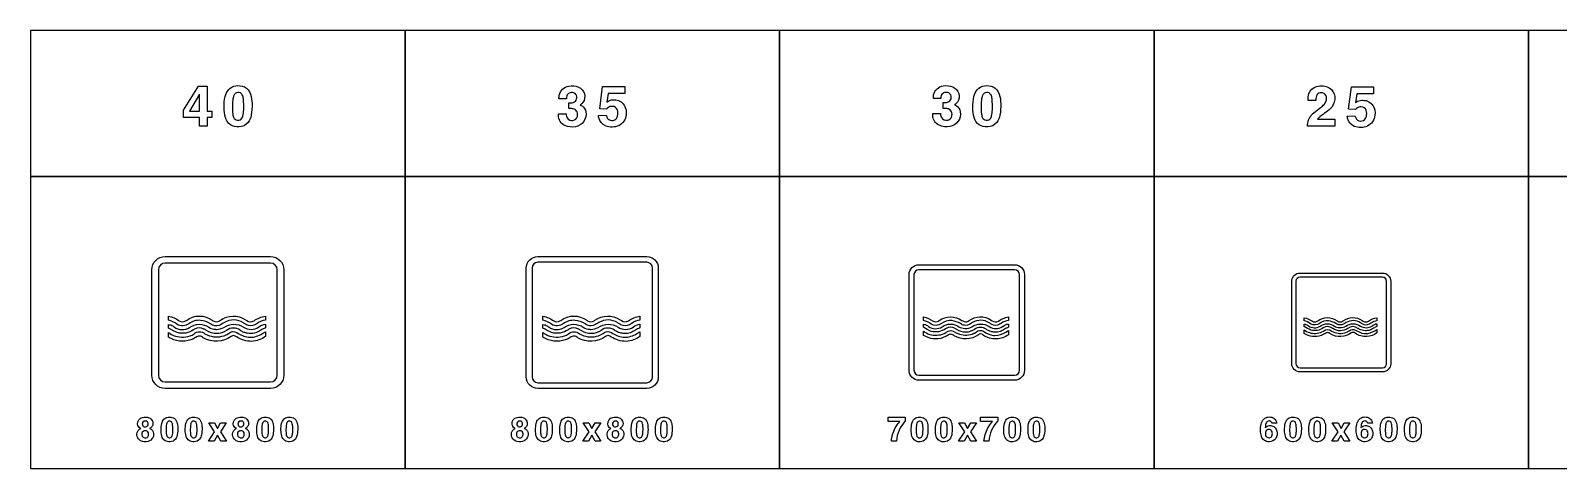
# Model space of a CAD drawing. Extents: x 0 to 18160, y 0 to 2655.
# Drawn here: x 0 to 9262, y 0 to 2655 of the extents above; entities that cross this region are included whole.
import ezdxf

# ---------------------------------------------------------------- set-up
doc = ezdxf.new("R2010")
doc.units = 0
doc.header["$MEASUREMENT"] = 0

msp = doc.modelspace()

# ---------------------------------------------------------------- linework, layer by layer
for points in [[(0, 1770), (2270, 1770), (2270, 2655), (0, 2655)], [(2270, 1770), (4540, 1770), (4540, 2655), (2270, 2655)], [(4540, 1770), (6810, 1770), (6810, 2655), (4540, 2655)], [(6810, 1770), (9080, 1770), (9080, 2655), (6810, 2655)], [(9080, 1770), (11350, 1770), (11350, 2655), (9080, 2655)], [(927.496, 2171.35), (1017.9, 2317.79), (1070.98, 2317.79), (1070.98, 2166.57), (1097.95, 2166.57), (1097.95, 2128.53), (1070.98, 2128.53), (1070.98, 2076.28), (1023.46, 2076.28), (1023.46, 2128.53), (927.496, 2128.53)], [(1023.46, 2269.13), (963.474, 2166.57), (1023.46, 2166.57)], [(0, 0), (2270, 0), (2270, 1770), (0, 1770)], [(2270, 0), (4540, 0), (4540, 1770), (2270, 1770)], [(4540, 0), (6810, 0), (6810, 1770), (4540, 1770)], [(6810, 0), (9080, 0), (9080, 1770), (6810, 1770)], [(9080, 0), (11350, 0), (11350, 1770), (9080, 1770)], [(1115.2, 221.769), (1080.08, 276.319), (1114.84, 276.319), (1133.11, 242.267), (1151.83, 276.319), (1185.98, 276.319), (1150.44, 222.29), (1186.95, 166.272), (1152.4, 166.272), (1132.54, 202.362), (1112.14, 166.272), (1077.99, 166.272)], [(3385.19, 221.769), (3350.07, 276.319), (3384.84, 276.319), (3403.11, 242.267), (3421.83, 276.319), (3455.97, 276.319), (3420.43, 222.29), (3456.95, 166.272), (3422.4, 166.272), (3402.54, 202.362), (3382.14, 166.272), (3347.99, 166.272)], [(5662.41, 221.386), (5627.29, 275.936), (5662.06, 275.936), (5680.33, 241.884), (5699.05, 275.936), (5733.19, 275.936), (5697.65, 221.908), (5734.17, 165.889), (5699.62, 165.889), (5679.76, 201.979), (5659.35, 165.889), (5625.21, 165.889)], [(7925.79, 221.523), (7890.67, 276.072), (7925.43, 276.072), (7943.7, 242.02), (7962.42, 276.072), (7996.57, 276.072), (7961.03, 222.044), (7997.54, 166.025), (7962.99, 166.025), (7943.13, 202.115), (7922.73, 166.025), (7888.58, 166.025)]]:
    msp.add_lwpolyline(points, close=True)
for points in [[(1173.29, 2191.65, -0.0563084), (1179.33, 2254.48, -0.130301), (1201.53, 2298.28, -0.174843), (1243.35, 2319.69, -0.147552), (1296.47, 2313.05, -0.192146), (1333.28, 2269.88, -0.0833996), (1342.52, 2212.85, -0.0545507), (1337.51, 2142.08, -0.116773), (1318.43, 2098, -0.221099), (1263.57, 2070.32, -0.162564), (1212.11, 2082.84, -0.174743), (1180.84, 2128.26, -0.0640867), (1173.37, 2186.95)], [(3199.84, 2150.87), (3246.2, 2150.87, 0.0411845), (3248.26, 2135.66, 0.335066), (3278.75, 2110.39, 0.276505), (3310.74, 2124.92, 0.158203), (3316.31, 2145.65, 0.0878221), (3313.34, 2161.57, 0.217575), (3294.82, 2178.43, 0.0882727), (3273.57, 2181.56), (3262.75, 2181.56), (3262.75, 2216.82, 0.0282129), (3282.34, 2217.42, 0.50028), (3309.32, 2262.91, 0.235001), (3290.79, 2277.96, 0.165496), (3265.12, 2275.67, 0.220849), (3250.9, 2259.12, 0.055705), (3248.02, 2240.92), (3203.2, 2240.92, -0.0488003), (3204.97, 2263.51, -0.30773), (3262.59, 2318.01, -0.146685), (3322.07, 2312.08, -0.469869), (3348.61, 2219.31, -0.0891152), (3336.57, 2207.54), (3332.3, 2204.54, -0.0245333), (3343.48, 2198.14, -0.202429), (3365.75, 2161.45, -0.422325), (3303.08, 2072, -0.154301), (3238.98, 2079.19, -0.287878), (3199.96, 2139.89, -0.0143877)], [(3442.43, 2139.57), (3489.39, 2141.35, 0.0452719), (3495.79, 2125.12, 0.0567733), (3500.53, 2118.25, 0.070207), (3504.95, 2114.77, 0.264984), (3540.97, 2112.87, 0.20748), (3558.38, 2135.98, 0.147389), (3557.24, 2174.01, 0.308532), (3527.86, 2195.42, 0.215743), (3498.08, 2185.19, 0.028781), (3492.71, 2178.95), (3450.09, 2180.96), (3467.91, 2315.64), (3601.95, 2315.64), (3601.95, 2273.77), (3501.51, 2273.77), (3492.55, 2221.76, -0.0211252), (3505.46, 2229.3, -0.121371), (3538.8, 2235.15, -0.244671), (3598.59, 2203.2, -0.173069), (3610.16, 2144.07, -0.256779), (3564.98, 2078.08, -0.199585), (3485.44, 2077.01, -0.245625), (3445.16, 2125.91, -0.0170062)], [(5469.08, 2152.29), (5515.45, 2152.29, 0.0411845), (5517.5, 2137.08, 0.335066), (5547.99, 2111.8, 0.276505), (5579.98, 2126.34, 0.158203), (5585.55, 2147.07, 0.0878221), (5582.59, 2162.99, 0.217575), (5564.07, 2179.85, 0.0882727), (5542.82, 2182.97), (5532, 2182.97), (5532, 2218.24, 0.0282129), (5551.59, 2218.83, 0.50028), (5578.56, 2264.33, 0.235001), (5560.04, 2279.38, 0.165496), (5534.37, 2277.09, 0.220849), (5520.15, 2260.54, 0.055705), (5517.27, 2242.33), (5472.44, 2242.33, -0.0488003), (5474.22, 2264.92, -0.30773), (5531.84, 2319.43, -0.146685), (5591.32, 2313.5, -0.469869), (5617.86, 2220.73, -0.0891152), (5605.81, 2208.96), (5601.55, 2205.96, -0.0245333), (5612.72, 2199.56, -0.202429), (5635, 2162.87, -0.422325), (5572.32, 2073.41, -0.154301), (5508.22, 2080.6, -0.287878), (5469.2, 2141.31, -0.0143877)], [(5711.68, 2191.65, -0.0563084), (5717.72, 2254.48, -0.130301), (5739.91, 2298.28, -0.174843), (5781.74, 2319.69, -0.147552), (5834.86, 2313.05, -0.192146), (5871.67, 2269.88, -0.0833996), (5880.91, 2212.85, -0.0545507), (5875.89, 2142.08, -0.116773), (5856.82, 2098, -0.221099), (5801.96, 2070.32, -0.162564), (5750.5, 2082.84, -0.174743), (5719.22, 2128.26, -0.0640867), (5711.76, 2186.95)], [(7741.06, 2074.79, -0.0640343), (7742.32, 2095.72, -0.161687), (7778.14, 2156.27, -0.0283718), (7819.97, 2188.65, 0.0545111), (7840.86, 2206.58, 0.192461), (7855.83, 2246.12, 0.234238), (7842.24, 2272.5, 0.196223), (7816.93, 2277.28, 0.252425), (7795.01, 2260.1, 0.0856617), (7790.86, 2243.08, 0.0202329), (7790.15, 2231.39), (7743.51, 2231.39, -0.0983795), (7749.55, 2272.7, -0.245047), (7795.72, 2315.83, -0.207102), (7872.69, 2307.49, -0.233443), (7905.15, 2255.16, -0.20961), (7886.99, 2190.98, -0.0785124), (7853.06, 2159.51, 0.0107372), (7817.24, 2133.72, 0.0665092), (7801.37, 2117.68), (7905.86, 2117.68), (7905.86, 2074.79)], [(1224.67, 2161.12, 0.0124589), (1225.19, 2154.8, 0.0668192), (1230.8, 2129.4, 0.615362), (1281.7, 2123.79, 0.0726881), (1287.15, 2136.83, 0.0588562), (1291.85, 2174.11, 0.0389037), (1290.23, 2241.09, 0.084671), (1283.64, 2264.43, 0.156013), (1272.18, 2276.6, 0.143208), (1256.47, 2279.56, 0.172584), (1240.71, 2273.36, 0.132565), (1230.76, 2257.8, 0.0498315), (1226.21, 2236.08, 0.0368731)], [(5763.06, 2161.12, 0.0124589), (5763.57, 2154.8, 0.0668192), (5769.18, 2129.4, 0.615362), (5820.09, 2123.79, 0.0726881), (5825.54, 2136.83, 0.0588562), (5830.24, 2174.11, 0.0389037), (5828.62, 2241.09, 0.084671), (5822.02, 2264.43, 0.156013), (5810.57, 2276.6, 0.143208), (5794.85, 2279.56, 0.172584), (5779.09, 2273.36, 0.132565), (5769.14, 2257.8, 0.0498315), (5764.6, 2236.08, 0.0368731)], [(7981.21, 2136.73), (8028.17, 2138.5, 0.0452719), (8034.56, 2122.27, 0.0567733), (8039.3, 2115.4, 0.070207), (8043.73, 2111.92, 0.264984), (8079.74, 2110.03, 0.20748), (8097.16, 2133.13, 0.147389), (8096.02, 2171.17, 0.308532), (8066.63, 2192.57, 0.215743), (8036.85, 2182.34, 0.028781), (8031.48, 2176.1), (7988.87, 2178.12), (8006.68, 2312.79), (8140.72, 2312.79), (8140.72, 2270.93), (8040.29, 2270.93), (8031.33, 2218.92, -0.0211252), (8044.24, 2226.46, -0.121371), (8077.57, 2232.3, -0.244671), (8137.37, 2200.35, -0.173069), (8148.94, 2141.23, -0.256779), (8103.76, 2075.23, -0.199585), (8024.22, 2074.17, -0.245625), (7983.93, 2123.06, -0.0170062)], [(814.998, 484.997, -0.414213), (734.998, 564.997), (734.998, 1205, -0.414213), (814.998, 1285), (1455, 1285, -0.414213), (1535, 1205), (1535, 564.997, -0.414213), (1455, 484.997)], [(814.998, 524.997), (1455, 524.997, 0.414213), (1495, 564.997), (1495, 1205, 0.414213), (1455, 1245), (814.998, 1245, 0.414213), (774.998, 1205), (774.998, 564.997, 0.414213)], [(3075, 484.997, -0.414213), (3005, 554.997), (3005, 1215, -0.414213), (3075, 1285), (3735, 1285, -0.414213), (3805, 1215), (3805, 554.997, -0.414213), (3735, 484.997)], [(3075, 519.997), (3735, 519.997, 0.414213), (3770, 554.997), (3770, 1215, 0.414213), (3735, 1250), (3075, 1250, 0.414213), (3040, 1215), (3040, 554.997, 0.414213)], [(5385, 534.997, -0.414213), (5325, 594.997), (5325, 1175, -0.414213), (5385, 1235), (5965, 1235, -0.414213), (6025, 1175), (6025, 594.997, -0.414213), (5965, 534.997)], [(5385, 564.997), (5965, 564.997, 0.414213), (5995, 594.997), (5995, 1175, 0.414213), (5965, 1205), (5385, 1205, 0.414213), (5355, 1175), (5355, 594.997, 0.414213)], [(7695, 584.997, -0.414213), (7645, 634.997), (7645, 1135, -0.414213), (7695, 1185), (8195, 1185, -0.414213), (8245, 1135), (8245, 634.997, -0.414213), (8195, 584.997)], [(7695, 609.997), (8195, 609.997, 0.414213), (8220, 634.997), (8220, 1135, 0.414213), (8195, 1160), (7695, 1160, 0.414213), (7670, 1135), (7670, 634.997, 0.414213)], [(1423.98, 923.031), (1423.98, 898.665, 0.132198), (1373.95, 878.687, -0.038108), (1360.35, 871.145, -0.26869), (1308.73, 871.281), (1308.35, 871.647, 0.0242989), (1290.13, 882.345, 0.299615), (1174.64, 883.899, -0.00971756), (1161.42, 876.424, -0.203464), (1117.17, 865.522, -0.120689), (1091.59, 876.812, 0.0885009), (1031.13, 897.888, 0.187581), (959.157, 877.819, -0.311361), (887.661, 874.162, 0.112613), (836.186, 898.071), (836.186, 901.225), (836.186, 923.031, -0.109863), (901.695, 894.526, 0.27682), (939.273, 894.687), (944.827, 897.932, -0.332813), (1101.24, 898.368), (1106.89, 895.602, 0.324259), (1145.7, 895.053), (1150.97, 898.185, -0.31599), (1303.07, 901.866), (1311.52, 896.859, 0.322543), (1354.79, 894.917, -0.134129)], [(1423.98, 870.207), (1423.98, 851.807, 0.0604093), (1395.89, 838.299, 0.00723052), (1381.28, 829.636, -0.0915973), (1366.29, 822.368, -0.0815873), (1328.78, 818.709, -0.0608732), (1303.3, 822.368, -0.0589827), (1285.4, 828.995, -0.0298585), (1274.29, 835.122), (1270.01, 837.636, 0.341506), (1188.1, 836.995, -0.311611), (1067.34, 836.035, -0.00959915), (1057.53, 841.636, 0.0250964), (1051.13, 845.339, 0.260771), (993.123, 843.899), (988.713, 841.111, -0.224371), (888.574, 823.464, -0.0411438), (836.186, 851.488), (836.186, 857.294), (836.186, 870.185), (836.186, 871.145), (836.186, 872.448, -0.134593), (862.083, 863.852, 0.0261322), (870.724, 857.682, 0.30892), (964.117, 855.031, -0.321761), (1080.32, 855.647, 0.117234), (1121.01, 843.511, 0.0154219), (1126.89, 843.372, 0.125607), (1170.89, 854.687, -0.314315), (1291.32, 856.082, 0.290216), (1382.68, 856.515, 0.0124204), (1384.53, 857.682, -0.180442), (1423.98, 874.39)], [(3693.98, 923.031), (3693.98, 898.665, 0.132198), (3643.95, 878.687, -0.038108), (3630.35, 871.145, -0.26869), (3578.73, 871.281), (3578.35, 871.647, 0.0242989), (3560.13, 882.345, 0.299615), (3444.63, 883.899, -0.00971756), (3431.42, 876.424, -0.203464), (3387.17, 865.522, -0.120689), (3361.59, 876.812, 0.0885009), (3301.13, 897.888, 0.187581), (3229.16, 877.819, -0.311361), (3157.66, 874.162, 0.112613), (3106.19, 898.071), (3106.19, 901.225), (3106.19, 923.031, -0.109863), (3171.69, 894.526, 0.27682), (3209.27, 894.687), (3214.83, 897.932, -0.332813), (3371.24, 898.368), (3376.88, 895.602, 0.324259), (3415.7, 895.053), (3420.97, 898.185, -0.31599), (3573.07, 901.866), (3581.52, 896.859, 0.322543), (3624.79, 894.917, -0.134129)], [(3693.98, 870.207), (3693.98, 851.807, 0.0604093), (3665.89, 838.299, 0.00723052), (3651.28, 829.636, -0.0915973), (3636.29, 822.368, -0.0815873), (3598.78, 818.709, -0.0608732), (3573.3, 822.368, -0.0589827), (3555.4, 828.995, -0.0298585), (3544.29, 835.122), (3540.01, 837.636, 0.341506), (3458.09, 836.995, -0.311611), (3337.34, 836.035, -0.00959915), (3327.53, 841.636, 0.0250964), (3321.13, 845.339, 0.260771), (3263.12, 843.899), (3258.71, 841.111, -0.224371), (3158.57, 823.464, -0.0411438), (3106.19, 851.488), (3106.19, 857.294), (3106.19, 870.185), (3106.19, 871.145), (3106.19, 872.448, -0.134593), (3132.08, 863.852, 0.0261322), (3140.72, 857.682, 0.30892), (3234.12, 855.031, -0.321761), (3350.32, 855.647, 0.117234), (3391.01, 843.511, 0.0154219), (3396.88, 843.372, 0.125607), (3440.88, 854.687, -0.314315), (3561.32, 856.082, 0.290216), (3652.68, 856.515, 0.0124204), (3654.53, 857.682, -0.180442), (3693.98, 874.39)], [(5927.86, 918.277), (5927.86, 896.956, 0.132198), (5884.08, 879.476, -0.038108), (5872.18, 872.876, -0.26869), (5826.85, 873.155, 0.0242989), (5810.74, 882.677, 0.299615), (5709.68, 884.036, -0.00971756), (5698.12, 877.495, -0.203464), (5659.4, 867.956, -0.120689), (5637.02, 877.835, 0.0885009), (5584.12, 896.277, 0.187581), (5521.14, 878.716, -0.311361), (5458.58, 875.517, 0.112613), (5413.54, 896.437), (5413.54, 899.197), (5413.54, 918.277, -0.109863), (5470.86, 893.335, 0.27682), (5503.74, 893.476), (5508.6, 896.316, -0.332813), (5645.46, 896.697), (5650.4, 894.277, 0.324259), (5684.36, 893.796), (5688.98, 896.536, -0.31599), (5822.06, 899.757), (5829.46, 895.376, 0.322543), (5867.32, 893.677, -0.134129)], [(5927.86, 872.056), (5927.86, 855.956, 0.0604093), (5903.28, 844.136, 0.00723052), (5890.5, 836.556, -0.0915973), (5877.38, 830.197, -0.0815873), (5844.56, 826.995, -0.0608732), (5822.26, 830.197, -0.0589827), (5806.6, 835.995, -0.0298585), (5796.88, 841.357), (5793.14, 843.556, 0.341506), (5721.46, 842.995, -0.311611), (5615.8, 842.155, -0.00959915), (5607.22, 847.056, 0.0250964), (5601.62, 850.296, 0.260771), (5550.86, 849.036), (5547, 846.597, -0.224371), (5459.38, 831.155, -0.0411438), (5413.54, 855.677), (5413.54, 860.757), (5413.54, 872.036), (5413.54, 872.876), (5413.54, 874.017, -0.134593), (5436.2, 866.495, 0.0261322), (5443.76, 861.097, 0.30892), (5525.48, 858.777, -0.321761), (5627.16, 859.316, 0.117234), (5662.76, 848.697, 0.0154219), (5667.9, 848.575, 0.125607), (5706.4, 858.476, -0.314315), (5811.78, 859.697, 0.290216), (5891.72, 860.075, 0.0124204), (5893.34, 861.097, -0.180442), (5927.86, 875.716)], [(5718.54, 819.517), (5722.24, 820.995), (5731.94, 826.915, -0.320171), (5776.12, 831.757, 0.116658), (5838.04, 806.777, 0.0284832), (5844.84, 806.216, 0.136833), (5911.68, 826.396), (5927.86, 835.677), (5927.86, 810.937, -0.154233), (5855.04, 784.995, -0.152306), (5774.16, 808.476, 0.394113), (5745.92, 810.995, -0.29793), (5598.1, 804.155, 0.424021), (5558.34, 805.517), (5557.58, 805.075, -0.0223206), (5546.44, 799.017, -0.232842), (5427.34, 799.216), (5423, 801.556, 0.0338891), (5413.54, 806.277), (5413.54, 831.876, 0.0170095), (5420.4, 827.116, 0.186223), (5504.96, 809.155, 0.126469), (5549.07, 824.496, -0.401162), (5606.68, 824.277), (5630.12, 814.995, 0.206068)], [(8161.74, 913.522), (8161.74, 895.248, 0.132198), (8124.21, 880.265, -0.038108), (8114.01, 874.608, -0.26869), (8075.15, 874.847, 0.0242989), (8061.35, 883.009, 0.299615), (7974.72, 884.174, -0.00971756), (7964.81, 878.567, -0.203464), (7931.63, 870.391, -0.120689), (7912.44, 878.858, 0.0885009), (7867.1, 894.665, 0.187581), (7813.12, 879.613, -0.311361), (7759.5, 876.871, 0.112613), (7720.89, 894.803), (7720.89, 897.168), (7720.89, 913.522, -0.109863), (7770.02, 892.144, 0.27682), (7798.2, 892.265), (7802.37, 894.699, -0.332813), (7919.68, 895.025), (7923.91, 892.951, 0.324259), (7953.02, 892.539), (7956.98, 894.888, -0.31599), (8071.05, 897.649), (8077.39, 893.894, 0.322543), (8109.84, 892.437, -0.134129)], [(8161.74, 873.905), (8161.74, 860.105, 0.0604093), (8140.67, 849.973, 0.00723052), (8129.71, 843.476, -0.0915973), (8118.47, 838.025, -0.0815873), (8090.34, 835.281, -0.0608732), (8071.22, 838.025, -0.0589827), (8057.8, 842.996, -0.0298585), (8049.47, 847.591), (8046.26, 849.476, 0.341506), (7984.82, 848.996, -0.311611), (7894.25, 848.276, -0.00959915), (7886.9, 852.476, 0.0250964), (7882.1, 855.254, 0.260771), (7838.59, 854.174), (7835.28, 852.083, -0.224371), (7760.18, 838.847, -0.0411438), (7720.89, 859.866), (7720.89, 864.22), (7720.89, 873.888), (7720.89, 874.608), (7720.89, 875.586, -0.134593), (7740.31, 869.139, 0.0261322), (7746.79, 864.511, 0.30892), (7816.84, 862.522, -0.321761), (7903.99, 862.985, 0.117234), (7934.51, 853.882, 0.0154219), (7938.91, 853.779, 0.125607), (7971.91, 862.265, -0.314315), (8062.24, 863.311, 0.290216), (8130.76, 863.636, 0.0124204), (8132.14, 864.511, -0.180442), (8161.74, 877.042)], [(7982.32, 828.871), (7985.49, 830.139), (7993.8, 835.213, -0.320171), (8031.67, 839.363, 0.116658), (8084.75, 817.951, 0.0284832), (8090.57, 817.471, 0.136833), (8147.87, 834.767), (8161.74, 842.723), (8161.74, 821.517, -0.154233), (8099.32, 799.281, -0.152306), (8029.99, 819.407, 0.394113), (8005.79, 821.567, -0.29793), (7879.08, 815.704, 0.424021), (7845, 816.871), (7844.35, 816.493, -0.0223206), (7834.8, 811.3, -0.232842), (7732.72, 811.471), (7729, 813.476, 0.0338891), (7720.89, 817.522), (7720.89, 839.465, 0.0170095), (7726.77, 835.385, 0.186223), (7799.25, 819.99, 0.126469), (7837.06, 833.139, -0.401162), (7886.44, 832.951), (7906.53, 824.996, 0.206068)], [(1184.76, 810.162), (1188.99, 811.852), (1200.07, 818.618, -0.320171), (1250.56, 824.151, 0.116658), (1321.33, 795.602, 0.0284832), (1329.1, 794.962, 0.136833), (1405.49, 818.024), (1423.98, 828.631), (1423.98, 800.357, -0.154233), (1340.76, 770.709, -0.152306), (1248.32, 797.544, 0.394113), (1216.05, 800.424, -0.29793), (1047.11, 792.607, 0.424021), (1001.67, 794.162), (1000.8, 793.658, -0.0223206), (988.072, 786.734, -0.232842), (851.958, 786.962), (846.998, 789.636, 0.0338891), (836.186, 795.031), (836.186, 824.287, 0.0170095), (844.027, 818.848, 0.186223), (940.666, 798.321, 0.126469), (991.078, 815.853, -0.401162), (1056.92, 815.602), (1083.71, 804.995, 0.206068)], [(3454.76, 810.162), (3458.99, 811.852), (3470.07, 818.618, -0.320171), (3520.56, 824.151, 0.116658), (3591.33, 795.602, 0.0284832), (3599.1, 794.962, 0.136833), (3675.49, 818.024), (3693.98, 828.631), (3693.98, 800.357, -0.154233), (3610.76, 770.709, -0.152306), (3518.32, 797.544, 0.394113), (3486.05, 800.424, -0.29793), (3317.11, 792.607, 0.424021), (3271.67, 794.162), (3270.8, 793.658, -0.0223206), (3258.07, 786.734, -0.232842), (3121.96, 786.962), (3117, 789.636, 0.0338891), (3106.19, 795.031), (3106.19, 824.287, 0.0170095), (3114.03, 818.848, 0.186223), (3210.67, 798.321, 0.126469), (3261.08, 815.853, -0.401162), (3326.92, 815.602), (3353.71, 804.995, 0.206068)], [(667.968, 242.323, -0.0382282), (664.485, 243.627, -0.270406), (649.106, 267.703, -0.377372), (679.437, 309.622, -0.15371), (717.921, 307.513, -0.416366), (738.324, 258.058, -0.173733), (723.774, 243.674), (722.328, 242.987, -0.0479914), (731.997, 238.034, -0.173856), (743.608, 221.873, -0.440125), (712.542, 164.243, -0.184), (667.115, 168.106, -0.410286), (649.627, 226.897, -0.151435), (664.035, 240.357)], [(677.305, 267.821, 0.0587981), (678.182, 263.887, 0.18403), (685.267, 254.717, 0.217144), (702.684, 253.485, 0.192437), (710.883, 260.57, 0.157808), (712.542, 273.982, 0.166677), (707.968, 282.821, 0.173614), (695.954, 287.323, 0.2359), (681.001, 280.902, 0.184791)], [(791.138, 234.257, -0.0563084), (794.763, 271.959, -0.130301), (808.081, 298.238, -0.174843), (833.176, 311.082, -0.147552), (865.048, 307.101, -0.192146), (887.133, 281.2, -0.0833996), (892.678, 246.982, -0.0545507), (889.668, 204.518, -0.116773), (878.223, 178.073, -0.221099), (845.308, 161.461, -0.162564), (814.432, 168.973, -0.174743), (795.664, 196.224, -0.0640867), (791.185, 231.437)], [(821.967, 215.94, 0.0124589), (822.275, 212.148, 0.0668192), (825.64, 196.911, 0.615362), (856.185, 193.547, 0.0726881), (859.455, 201.366, 0.0588562), (862.275, 223.736, 0.0389037), (861.304, 263.926, 0.084671), (857.346, 277.93, 0.156013), (850.474, 285.229, 0.143208), (841.043, 287.006, 0.172584), (831.588, 283.286, 0.132565), (825.616, 273.949, 0.0498315), (822.891, 260.916, 0.0368731)], [(937.884, 234.248, -0.0563084), (941.51, 271.95, -0.130301), (954.827, 298.229, -0.174843), (979.922, 311.073, -0.147552), (1011.79, 307.092, -0.192146), (1033.88, 281.192, -0.0833996), (1039.42, 246.974, -0.0545507), (1036.41, 204.509, -0.116773), (1024.97, 178.064, -0.221099), (992.055, 161.452, -0.162564), (961.178, 168.964, -0.174743), (942.41, 196.215, -0.0640867), (937.931, 231.428)], [(968.713, 215.931, 0.0124589), (969.021, 212.139, 0.0668192), (972.386, 196.902, 0.615362), (1002.93, 193.538, 0.0726881), (1006.2, 201.357, 0.0588562), (1009.02, 223.727, 0.0389037), (1008.05, 263.917, 0.084671), (1004.09, 277.921, 0.156013), (997.22, 285.22, 0.143208), (987.789, 286.997, 0.172584), (978.334, 283.277, 0.132565), (972.363, 273.94, 0.0498315), (969.637, 260.907, 0.0368731)], [(1248.01, 242.296, -0.0382282), (1244.53, 243.599, -0.270406), (1229.15, 267.675, -0.377372), (1259.48, 309.594, -0.15371), (1297.96, 307.485, -0.416366), (1318.36, 258.03, -0.173733), (1303.82, 243.646), (1302.37, 242.959, -0.0479914), (1312.04, 238.007, -0.173856), (1323.65, 221.845, -0.440125), (1292.58, 164.215, -0.184), (1247.16, 168.078, -0.410286), (1229.67, 226.869, -0.151435), (1244.08, 240.329)], [(1257.35, 267.793, 0.0587981), (1258.22, 263.86, 0.18403), (1265.31, 254.689, 0.217144), (1282.73, 253.457, 0.192437), (1290.92, 260.542, 0.157808), (1292.58, 273.954, 0.166677), (1288.01, 282.793, 0.173614), (1276, 287.296, 0.2359), (1261.04, 280.874, 0.184791)], [(1371.18, 234.284, -0.0563084), (1374.8, 271.986, -0.130301), (1388.12, 298.265, -0.174843), (1413.22, 311.109, -0.147552), (1445.09, 307.128, -0.192146), (1467.17, 281.227, -0.0833996), (1472.72, 247.01, -0.0545507), (1469.71, 204.545, -0.116773), (1458.26, 178.1, -0.221099), (1425.35, 161.488, -0.162564), (1394.47, 169, -0.174743), (1375.71, 196.251, -0.0640867), (1371.23, 231.464)], [(1402.01, 215.967, 0.0124589), (1402.32, 212.175, 0.0668192), (1405.68, 196.938, 0.615362), (1436.23, 193.574, 0.0726881), (1439.5, 201.393, 0.0588562), (1442.32, 223.763, 0.0389037), (1441.34, 263.953, 0.084671), (1437.39, 277.957, 0.156013), (1430.52, 285.256, 0.143208), (1421.08, 287.033, 0.172584), (1411.63, 283.313, 0.132565), (1405.66, 273.976, 0.0498315), (1402.93, 260.943, 0.0368731)], [(1517.93, 234.312, -0.0563084), (1521.55, 272.013, -0.130301), (1534.87, 298.293, -0.174843), (1559.96, 311.136, -0.147552), (1591.84, 307.155, -0.192146), (1613.92, 281.255, -0.0833996), (1619.47, 247.037, -0.0545507), (1616.46, 204.572, -0.116773), (1605.01, 178.127, -0.221099), (1572.1, 161.516, -0.162564), (1541.22, 169.027, -0.174743), (1522.45, 196.279, -0.0640867), (1517.97, 231.492)], [(1548.75, 215.994, 0.0124589), (1549.06, 212.203, 0.0668192), (1552.43, 196.966, 0.615362), (1582.97, 193.601, 0.0726881), (1586.24, 201.421, 0.0588562), (1589.06, 223.79, 0.0389037), (1588.09, 263.98, 0.084671), (1584.13, 277.985, 0.156013), (1577.26, 285.283, 0.143208), (1567.83, 287.06, 0.172584), (1558.38, 283.34, 0.132565), (1552.4, 274.004, 0.0498315), (1549.68, 260.97, 0.0368731)], [(2937.96, 242.323, -0.0382282), (2934.48, 243.627, -0.270406), (2919.1, 267.703, -0.377372), (2949.43, 309.622, -0.15371), (2987.91, 307.513, -0.416366), (3008.32, 258.058, -0.173733), (2993.77, 243.674), (2992.32, 242.987, -0.0479914), (3001.99, 238.034, -0.173856), (3013.6, 221.873, -0.440125), (2982.54, 164.243, -0.184), (2937.11, 168.105, -0.410286), (2919.62, 226.897, -0.151435), (2934.03, 240.357)], [(2947.3, 267.821, 0.0587981), (2948.18, 263.887, 0.18403), (2955.26, 254.717, 0.217144), (2972.68, 253.485, 0.192437), (2980.88, 260.57, 0.157808), (2982.54, 273.982, 0.166677), (2977.96, 282.821, 0.173614), (2965.95, 287.323, 0.2359), (2951, 280.902, 0.184791)], [(3061.13, 234.257, -0.0563084), (3064.76, 271.959, -0.130301), (3078.07, 298.238, -0.174843), (3103.17, 311.082, -0.147552), (3135.04, 307.101, -0.192146), (3157.13, 281.201, -0.0833996), (3162.67, 246.983, -0.0545507), (3159.66, 204.518, -0.116773), (3148.22, 178.073, -0.221099), (3115.3, 161.461, -0.162564), (3084.43, 168.973, -0.174743), (3065.66, 196.224, -0.0640867), (3061.18, 231.438)], [(3091.96, 215.94, 0.0124589), (3092.27, 212.148, 0.0668192), (3095.63, 196.911, 0.615362), (3126.18, 193.547, 0.0726881), (3129.45, 201.366, 0.0588562), (3132.27, 223.736, 0.0389037), (3131.3, 263.926, 0.084671), (3127.34, 277.93, 0.156013), (3120.47, 285.229, 0.143208), (3111.04, 287.006, 0.172584), (3101.58, 283.286, 0.132565), (3095.61, 273.949, 0.0498315), (3092.89, 260.916, 0.0368731)], [(3207.88, 234.248, -0.0563084), (3211.5, 271.95, -0.130301), (3224.82, 298.23, -0.174843), (3249.92, 311.073, -0.147552), (3281.79, 307.092, -0.192146), (3303.87, 281.192, -0.0833996), (3309.42, 246.974, -0.0545507), (3306.41, 204.509, -0.116773), (3294.96, 178.064, -0.221099), (3262.05, 161.452, -0.162564), (3231.17, 168.964, -0.174743), (3212.4, 196.215, -0.0640867), (3207.93, 231.429)], [(3238.71, 215.931, 0.0124589), (3239.02, 212.139, 0.0668192), (3242.38, 196.902, 0.615362), (3272.93, 193.538, 0.0726881), (3276.2, 201.357, 0.0588562), (3279.02, 223.727, 0.0389037), (3278.04, 263.917, 0.084671), (3274.09, 277.921, 0.156013), (3267.21, 285.22, 0.143208), (3257.78, 286.997, 0.172584), (3248.33, 283.277, 0.132565), (3242.36, 273.94, 0.0498315), (3239.63, 260.907, 0.0368731)], [(3518, 242.296, -0.0382282), (3514.52, 243.599, -0.270406), (3499.14, 267.675, -0.377372), (3529.47, 309.594, -0.15371), (3567.96, 307.485, -0.416366), (3588.36, 258.03, -0.173733), (3573.81, 243.646), (3572.36, 242.959, -0.0479914), (3582.03, 238.007, -0.173856), (3593.64, 221.845, -0.440125), (3562.58, 164.215, -0.184), (3517.15, 168.078, -0.410286), (3499.66, 226.869, -0.151435), (3514.07, 240.329)], [(3527.34, 267.793, 0.0587981), (3528.22, 263.86, 0.18403), (3535.3, 254.689, 0.217144), (3552.72, 253.457, 0.192437), (3560.92, 260.542, 0.157808), (3562.58, 273.955, 0.166677), (3558, 282.793, 0.173614), (3545.99, 287.296, 0.2359), (3531.04, 280.874, 0.184791)], [(3641.17, 234.284, -0.0563084), (3644.8, 271.986, -0.130301), (3658.12, 298.265, -0.174843), (3683.21, 311.109, -0.147552), (3715.08, 307.128, -0.192146), (3737.17, 281.228, -0.0833996), (3742.71, 247.01, -0.0545507), (3739.7, 204.545, -0.116773), (3728.26, 178.1, -0.221099), (3695.34, 161.488, -0.162564), (3664.47, 169, -0.174743), (3645.7, 196.251, -0.0640867), (3641.22, 231.464)], [(3672, 215.967, 0.0124589), (3672.31, 212.175, 0.0668192), (3675.68, 196.938, 0.615362), (3706.22, 193.574, 0.0726881), (3709.49, 201.393, 0.0588562), (3712.31, 223.763, 0.0389037), (3711.34, 263.953, 0.084671), (3707.38, 277.957, 0.156013), (3700.51, 285.256, 0.143208), (3691.08, 287.033, 0.172584), (3681.62, 283.313, 0.132565), (3675.65, 273.976, 0.0498315), (3672.93, 260.943, 0.0368731)], [(3787.92, 234.312, -0.0563084), (3791.54, 272.013, -0.130301), (3804.86, 298.293, -0.174843), (3829.96, 311.136, -0.147552), (3861.83, 307.155, -0.192146), (3883.91, 281.255, -0.0833996), (3889.46, 247.037, -0.0545507), (3886.45, 204.572, -0.116773), (3875, 178.127, -0.221099), (3842.09, 161.516, -0.162564), (3811.21, 169.027, -0.174743), (3792.45, 196.279, -0.0640867), (3787.97, 231.492)], [(3818.75, 215.994, 0.0124589), (3819.06, 212.203, 0.0668192), (3822.42, 196.966, 0.615362), (3852.97, 193.601, 0.0726881), (3856.24, 201.421, 0.0588562), (3859.06, 223.79, 0.0389037), (3858.09, 263.98, 0.084671), (3854.13, 277.985, 0.156013), (3847.26, 285.283, 0.143208), (3837.82, 287.061, 0.172584), (3828.37, 283.34, 0.132565), (3822.4, 274.004, 0.0498315), (3819.67, 260.97, 0.0368731)], [(5197.97, 311.538), (5301.72, 311.538), (5301.72, 287.746, 0.17337), (5248.52, 165.709), (5218.19, 165.709, -0.0554097), (5224.99, 205.329, -0.10295), (5266.79, 281.111), (5270.2, 285.353), (5197.97, 285.353)], [(5338.35, 233.875, -0.0563084), (5341.98, 271.576, -0.130301), (5355.29, 297.856, -0.174843), (5380.39, 310.699, -0.147552), (5412.26, 306.718, -0.192146), (5434.35, 280.818, -0.0833996), (5439.89, 246.6, -0.0545507), (5436.88, 204.135, -0.116773), (5425.44, 177.69, -0.221099), (5392.52, 161.079, -0.162564), (5361.65, 168.59, -0.174743), (5342.88, 195.842, -0.0640867), (5338.4, 231.055)], [(5369.18, 215.557, 0.0124589), (5369.49, 211.766, 0.0668192), (5372.85, 196.529, 0.615362), (5403.4, 193.164, 0.0726881), (5406.67, 200.984, 0.0588562), (5409.49, 223.353, 0.0389037), (5408.52, 263.543, 0.084671), (5404.56, 277.548, 0.156013), (5397.69, 284.846, 0.143208), (5388.26, 286.624, 0.172584), (5378.8, 282.903, 0.132565), (5372.83, 273.567, 0.0498315), (5370.1, 260.533, 0.0368731)], [(5485.1, 233.866, -0.0563084), (5488.72, 271.567, -0.130301), (5502.04, 297.847, -0.174843), (5527.14, 310.69, -0.147552), (5559.01, 306.709, -0.192146), (5581.09, 280.809, -0.0833996), (5586.64, 246.591, -0.0545507), (5583.63, 204.126, -0.116773), (5572.18, 177.681, -0.221099), (5539.27, 161.07, -0.162564), (5508.39, 168.581, -0.174743), (5489.62, 195.833, -0.0640867), (5485.14, 231.046)], [(5515.93, 215.548, 0.0124589), (5516.23, 211.757, 0.0668192), (5519.6, 196.52, 0.615362), (5550.14, 193.155, 0.0726881), (5553.41, 200.975, 0.0588562), (5556.23, 223.344, 0.0389037), (5555.26, 263.534, 0.084671), (5551.31, 277.539, 0.156013), (5544.43, 284.837, 0.143208), (5535, 286.615, 0.172584), (5525.55, 282.894, 0.132565), (5519.58, 273.558, 0.0498315), (5516.85, 260.524, 0.0368731)], [(5759.16, 311.51), (5862.9, 311.51), (5862.9, 287.719, 0.17337), (5809.7, 165.681), (5779.37, 165.681, -0.0554097), (5786.17, 205.302, -0.10295), (5827.97, 281.084), (5831.39, 285.325), (5759.16, 285.325)], [(5899.54, 233.902, -0.0563084), (5903.16, 271.603, -0.130301), (5916.48, 297.883, -0.174843), (5941.57, 310.726, -0.147552), (5973.45, 306.745, -0.192146), (5995.53, 280.845, -0.0833996), (6001.08, 246.627, -0.0545507), (5998.07, 204.162, -0.116773), (5986.62, 177.717, -0.221099), (5953.71, 161.106, -0.162564), (5922.83, 168.617, -0.174743), (5904.06, 195.869, -0.0640867), (5899.58, 231.082)], [(5930.36, 215.584, 0.0124589), (5930.67, 211.793, 0.0668192), (5934.04, 196.556, 0.615362), (5964.58, 193.191, 0.0726881), (5967.85, 201.011, 0.0588562), (5970.67, 223.38, 0.0389037), (5969.7, 263.57, 0.084671), (5965.74, 277.575, 0.156013), (5958.87, 284.873, 0.143208), (5949.44, 286.65, 0.172584), (5939.99, 282.93, 0.132565), (5934.01, 273.594, 0.0498315), (5931.29, 260.56, 0.0368731)], [(6046.28, 233.929, -0.0563084), (6049.91, 271.63, -0.130301), (6063.22, 297.91, -0.174843), (6088.32, 310.754, -0.147552), (6120.19, 306.773, -0.192146), (6142.28, 280.872, -0.0833996), (6147.82, 246.654, -0.0545507), (6144.81, 204.19, -0.116773), (6133.37, 177.744, -0.221099), (6100.45, 161.133, -0.162564), (6069.58, 168.645, -0.174743), (6050.81, 195.896, -0.0640867), (6046.33, 231.109)], [(6077.11, 215.612, 0.0124589), (6077.42, 211.82, 0.0668192), (6080.78, 196.583, 0.615362), (6111.33, 193.218, 0.0726881), (6114.6, 201.038, 0.0588562), (6117.42, 223.408, 0.0389037), (6116.45, 263.597, 0.084671), (6112.49, 277.602, 0.156013), (6105.62, 284.901, 0.143208), (6096.19, 286.678, 0.172584), (6086.73, 282.957, 0.132565), (6080.76, 273.621, 0.0498315), (6078.04, 260.588, 0.0368731)], [(7553.86, 273.902), (7525.61, 273.902, 0.0333099), (7523.62, 279.233, 0.308433), (7507.89, 287.93, 0.256298), (7491.16, 277.717, 0.0718547), (7486.8, 266.674, 0.0422837), (7483.79, 247.859, -0.0343264), (7495.07, 255.821, -0.198215), (7524.83, 258.546, -0.294049), (7555.09, 226.603, -0.195966), (7547.53, 181.769, -0.251599), (7509.24, 161.911, -0.162734), (7477.67, 171.224, -0.142524), (7461.25, 194.636, -0.0867955), (7455.85, 229.162, -0.0561633), (7459.19, 267.835, -0.143087), (7476.02, 299.778, -0.165016), (7500.4, 311.366, -0.137094), (7531.63, 307.598, -0.238813), (7552.18, 282.1, -0.0169871)], [(7601.73, 234.02, -0.0563084), (7605.35, 271.722, -0.130301), (7618.67, 298.001, -0.174843), (7643.77, 310.845, -0.147552), (7675.64, 306.864, -0.192146), (7697.72, 280.963, -0.0833996), (7703.27, 246.745, -0.0545507), (7700.26, 204.281, -0.116773), (7688.81, 177.835, -0.221099), (7655.9, 161.224, -0.162564), (7625.02, 168.736, -0.174743), (7606.25, 195.987, -0.0640867), (7601.78, 231.2)], [(7632.56, 215.703, 0.0124589), (7632.86, 211.911, 0.0668192), (7636.23, 196.674, 0.615362), (7666.78, 193.309, 0.0726881), (7670.05, 201.129, 0.0588562), (7672.86, 223.499, 0.0389037), (7671.89, 263.688, 0.084671), (7667.94, 277.693, 0.156013), (7661.06, 284.992, 0.143208), (7651.63, 286.769, 0.172584), (7642.18, 283.049, 0.132565), (7636.21, 273.712, 0.0498315), (7633.48, 260.679, 0.0368731)], [(7748.47, 234.02, -0.0563084), (7752.1, 271.722, -0.130301), (7765.42, 298.001, -0.174843), (7790.51, 310.845, -0.147552), (7822.38, 306.864, -0.192146), (7844.47, 280.963, -0.0833996), (7850.01, 246.745, -0.0545507), (7847, 204.281, -0.116773), (7835.56, 177.835, -0.221099), (7802.64, 161.224, -0.162564), (7771.77, 168.736, -0.174743), (7753, 195.987, -0.0640867), (7748.52, 231.2)], [(7779.3, 215.703, 0.0124589), (7779.61, 211.911, 0.0668192), (7782.98, 196.674, 0.615362), (7813.52, 193.309, 0.0726881), (7816.79, 201.129, 0.0588562), (7819.61, 223.499, 0.0389037), (7818.64, 263.688, 0.084671), (7814.68, 277.693, 0.156013), (7807.81, 284.992, 0.143208), (7798.38, 286.769, 0.172584), (7788.92, 283.049, 0.132565), (7782.95, 273.712, 0.0498315), (7780.23, 260.679, 0.0368731)], [(8133.77, 273.892), (8105.52, 273.892, 0.0333099), (8103.53, 279.224, 0.308433), (8087.8, 287.921, 0.256298), (8071.07, 277.707, 0.0718547), (8066.71, 266.665, 0.0422837), (8063.7, 247.849, -0.0343264), (8074.98, 255.812, -0.198215), (8104.74, 258.537, -0.294049), (8135, 226.593, -0.195966), (8127.44, 181.759, -0.251599), (8089.15, 161.902, -0.162734), (8057.58, 171.214, -0.142524), (8041.16, 194.627, -0.0867955), (8035.76, 229.153, -0.0561633), (8039.1, 267.826, -0.143087), (8055.93, 299.769, -0.165016), (8080.31, 311.357, -0.137094), (8111.54, 307.589, -0.238813), (8132.09, 282.091, -0.0169871)], [(8181.64, 234.038, -0.0563084), (8185.26, 271.739, -0.130301), (8198.58, 298.019, -0.174843), (8223.68, 310.863, -0.147552), (8255.55, 306.882, -0.192146), (8277.63, 280.981, -0.0833996), (8283.18, 246.763, -0.0545507), (8280.17, 204.299, -0.116773), (8268.72, 177.853, -0.221099), (8235.81, 161.242, -0.162564), (8204.93, 168.754, -0.174743), (8186.16, 196.005, -0.0640867), (8181.69, 231.218)], [(8212.47, 215.72, 0.0124589), (8212.78, 211.929, 0.0668192), (8216.14, 196.692, 0.615362), (8246.69, 193.327, 0.0726881), (8249.96, 201.147, 0.0588562), (8252.78, 223.517, 0.0389037), (8251.8, 263.706, 0.084671), (8247.85, 277.711, 0.156013), (8240.97, 285.01, 0.143208), (8231.54, 286.787, 0.172584), (8222.09, 283.066, 0.132565), (8216.12, 273.73, 0.0498315), (8213.39, 260.697, 0.0368731)], [(8328.38, 234.065, -0.0563084), (8332.01, 271.767, -0.130301), (8345.33, 298.046, -0.174843), (8370.42, 310.89, -0.147552), (8402.29, 306.909, -0.192146), (8424.38, 281.008, -0.0833996), (8429.92, 246.79, -0.0545507), (8426.92, 204.326, -0.116773), (8415.47, 177.881, -0.221099), (8382.55, 161.269, -0.162564), (8351.68, 168.781, -0.174743), (8332.91, 196.032, -0.0640867), (8328.43, 231.245)], [(8359.21, 215.748, 0.0124589), (8359.52, 211.956, 0.0668192), (8362.89, 196.719, 0.615362), (8393.43, 193.354, 0.0726881), (8396.7, 201.174, 0.0588562), (8399.52, 223.544, 0.0389037), (8398.55, 263.734, 0.084671), (8394.59, 277.738, 0.156013), (8387.72, 285.037, 0.143208), (8378.29, 286.814, 0.172584), (8368.84, 283.094, 0.132565), (8362.86, 273.757, 0.0498315), (8360.14, 260.724, 0.0368731)], [(674.84, 207.087, 0.0490068), (675.765, 200.38, 0.121824), (679.864, 191.992, 0.229649), (696.878, 185.641, 0.256774), (712.873, 195.57, 0.178638), (714.674, 215.12, 0.196143), (706.475, 226.186, 0.197496), (689.082, 228.271, 0.222887), (677.163, 219.006, 0.124888)], [(1254.88, 207.059, 0.0490068), (1255.81, 200.353, 0.121824), (1259.91, 191.964, 0.229649), (1276.92, 185.613, 0.256774), (1292.91, 195.542, 0.178638), (1294.72, 215.092, 0.196143), (1286.52, 226.158, 0.197496), (1269.12, 228.244, 0.222887), (1257.2, 218.978, 0.124888)], [(2944.83, 207.087, 0.0490068), (2945.76, 200.38, 0.121824), (2949.86, 191.992, 0.229649), (2966.87, 185.641, 0.256774), (2982.87, 195.57, 0.178638), (2984.67, 215.12, 0.196143), (2976.47, 226.186, 0.197496), (2959.08, 228.271, 0.222887), (2947.16, 219.006, 0.124888)], [(3524.88, 207.059, 0.0490068), (3525.8, 200.353, 0.121824), (3529.9, 191.964, 0.229649), (3546.91, 185.613, 0.256774), (3562.91, 195.542, 0.178638), (3564.71, 215.092, 0.196143), (3556.51, 226.158, 0.197496), (3539.12, 228.244, 0.222887), (3527.2, 218.978, 0.124888)], [(7485.38, 212.101, 0.0641861), (7486.63, 201.84, 0.139351), (7492.27, 191.745, 0.240104), (7510.16, 186.129, 0.267924), (7524.24, 196.248, 0.140614), (7527.13, 216.603, 0.112774), (7523.2, 227.693, 0.271024), (7505.59, 236.271, 0.294594), (7487.58, 224.423, 0.0908659)], [(8065.29, 212.091, 0.0641861), (8066.54, 201.831, 0.139351), (8072.18, 191.736, 0.240104), (8090.07, 186.12, 0.267924), (8104.15, 196.238, 0.140614), (8107.04, 216.594, 0.112774), (8103.11, 227.684, 0.271024), (8085.5, 236.262, 0.294594), (8067.49, 224.413, 0.0908659)]]:
    msp.add_lwpolyline(points, format="xyb", close=True)

doc.saveas('drawing.dxf')
